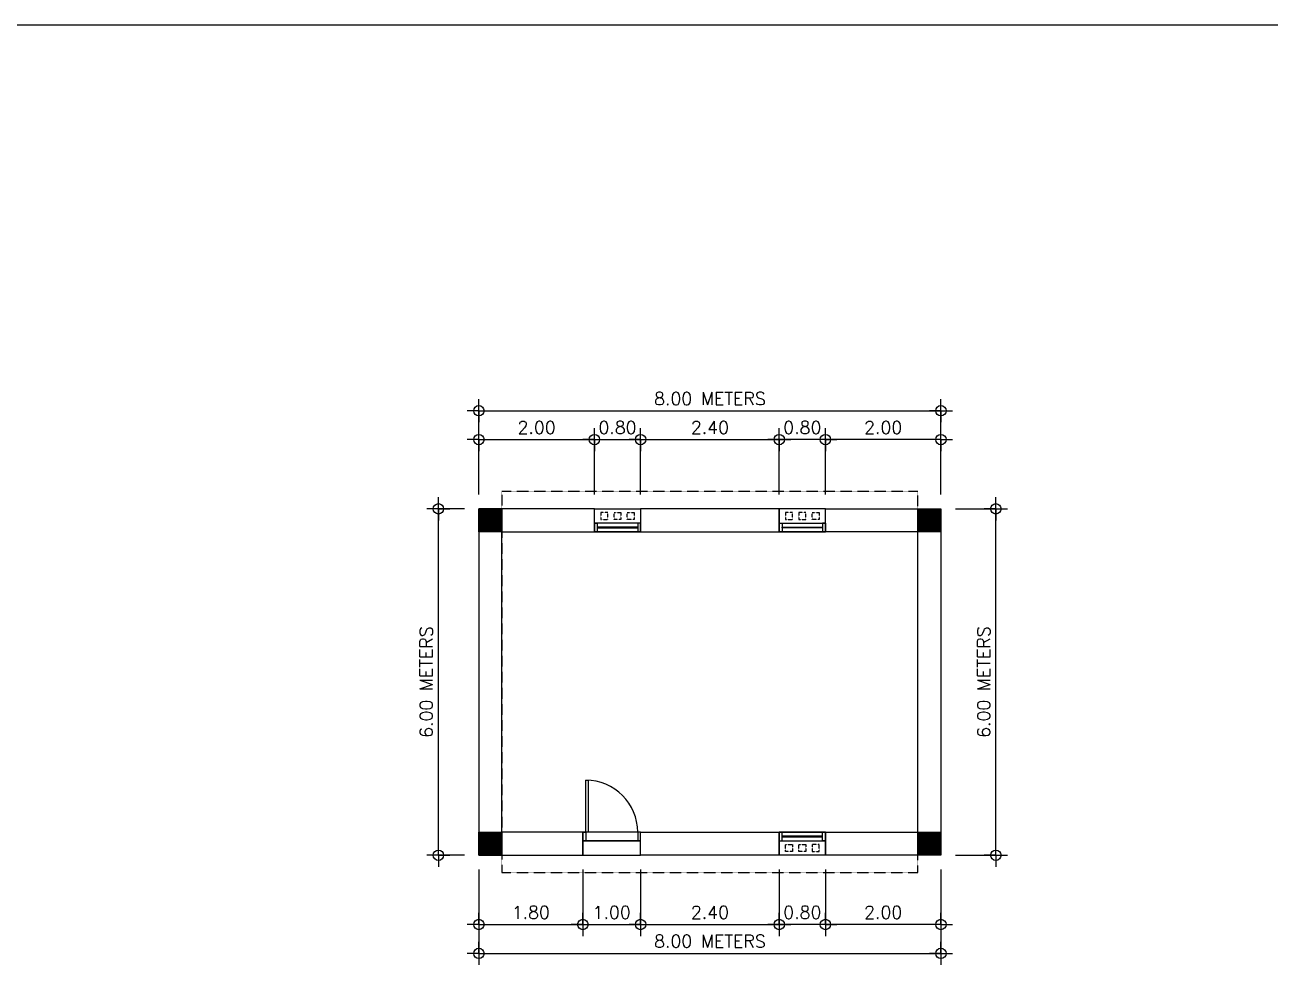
# Model space of a CAD drawing. Header units: millimetres. Extents: x -251401 to 377140, y -30451 to 275830.
# Drawn here: x 2141 to 23698, y 7819 to 24384 of the extents above; entities that cross this region are included whole.
import ezdxf

# ---------------------------------------------------------------- set-up
doc = ezdxf.new("R2010")
doc.units = ezdxf.units.MM
doc.linetypes.add('HIDDEN', pattern=[9.525, 6.35, -3.175])
for name, color, linetype in [('0-S1', 1, 'Continuous'), ('A-COLUMNS', 5, 'Continuous'), ('A-DIMENSIONS', 30, 'Continuous'), ('A-DOORS', 2, 'Continuous'), ('A-HATCH', 8, 'Continuous'), ('A-WALL', 4, 'Continuous'), ('A-WINDOWS', 2, 'Continuous')]:
    doc.layers.add(name, color=color, linetype=linetype)
doc.styles.add('LEROY', font='simplex.shx')
doc.dimstyles.new('DIM100', dxfattribs={"dimscale": 0, "dimtxt": 220, "dimasz": 180, "dimexe": 220, "dimexo": 250, "dimgap": 1, "dimtad": 1, "dimtoh": 1, "dimlfac": 0.001, "dimzin": 1, "dimdsep": 46, "dimtxsty": 'LEROY', "dimblk1": 'ORIGIN', "dimblk2": 'ORIGIN', "dimsah": 1, "dimcen": 0.18, "dimclrd": 30, "dimclre": 30, "dimclrt": 7, "dimazin": 0, "dimtfac": 1, "dimtix": 1, "dimtmove": 1, "dimatfit": 3, "dimfxl": 1, "dimtvp": 1, "dimtolj": 2, "dimtzin": 0, "dimarcsym": 0})

# ---------------------------------------------------------------- blocks, each defined once
blk = doc.blocks.new('2h5h25225h')
at = {"layer": 'A-WALL', "color": 8}
blk.add_lwpolyline([(0, 0), (800, 0), (800, -400), (0, -400)], close=True, dxfattribs=at)
at = {"layer": 'A-WALL', "color": 8, "linetype": 'HIDDEN', "ltscale": 0.1}
for points in [[(230, -335), (110, -335), (110, -215), (230, -215)], [(460, -335), (340, -335), (340, -215), (460, -215)], [(570, -335), (690, -335), (690, -215), (570, -215)]]:
    blk.add_lwpolyline(points, close=True, dxfattribs=at)
at = {"layer": 'A-WINDOWS', "color": 8}
blk.add_lwpolyline([(0, 0), (0, -150), (800, -150), (800, 0)], close=True, dxfattribs=at)
at = {"layer": 'A-WINDOWS', "color": 2}
for points in [[(0, -150), (50, -150), (50, 0), (0, 0)], [(800, -150), (750, -150), (750, 0), (800, 0)]]:
    blk.add_lwpolyline(points, close=True, dxfattribs=at)
at = {"layer": 'A-WINDOWS', "color": 1}
blk.add_lwpolyline([(50, -81), (750, -81), (750, -69), (50, -69)], close=True, dxfattribs=at)
blk = doc.blocks.new('1hhqhq4')
at = {"layer": 'A-DOORS', "color": 1}
blk.add_lwpolyline([(50, 0), (50, 900), (90, 900), (90, 0)], close=True, dxfattribs=at)
at = {"layer": 'A-DOORS', "color": 8}
blk.add_lwpolyline([(0, 0), (0, -150), (1000, -150), (1000, 0)], close=True, dxfattribs=at)
at = {"layer": 'A-DOORS'}
for points in [[(0, 0), (50, 0), (50, -150), (0, -150)], [(1000, 0), (950, 0), (950, -150), (1000, -150)]]:
    blk.add_lwpolyline(points, close=True, dxfattribs=at)
at = {"layer": 'A-DOORS', "color": 8}
blk.add_arc((50, 0), 900, 0, 90, dxfattribs=at)
blk = doc.blocks.new('USER ARROW 100')
at = {"layer": 'A-DIMENSIONS'}
for q in [(-200, 0), (200, 0)]:
    blk.add_line((0, 0), q, dxfattribs=at)
for points in [[(0, 0), (0, 200)], [(0, 0), (0, -200)]]:
    blk.add_lwpolyline(points, dxfattribs=at)
blk.add_circle((0, 0), 90, dxfattribs=at)
blk = doc.blocks.new('*D7')
at = {"layer": 'A-DIMENSIONS', "color": 30, "transparency": 16777216}
for p, q in [((10000, 16250), (10000, 17200)), ((10001, 17200), (11999, 17200)), ((12000, 16250), (12000, 17200))]:
    blk.add_line(p, q, dxfattribs=at)
at = {"layer": 'Defpoints', "color": 0, "transparency": 16777216}
for p in [(12000, 17200), (10000, 16000), (12000, 16000)]:
    blk.add_point(p, dxfattribs=at)
at = {"layer": 'A-DIMENSIONS', "color": 30, "transparency": 16777216, "rotation": 180}
blk.add_blockref('USER ARROW 100', (10000, 17200), dxfattribs=at)
at = {"layer": 'A-DIMENSIONS', "color": 30, "transparency": 16777216}
blk.add_blockref('USER ARROW 100', (12000, 17200), dxfattribs=at)
at = {"layer": 'A-DIMENSIONS', "color": 7, "transparency": 16777216, "insert": (11000, 17410), "char_height": 220, "attachment_point": 5, "style": 'LEROY'}
blk.add_mtext('\\A2;2.00', dxfattribs=at)
blk = doc.blocks.new('*D8')
at = {"layer": 'A-DIMENSIONS', "color": 30, "transparency": 16777216}
for p, q in [((10000, 16250), (10000, 17700)), ((10001, 17700), (17999, 17700)), ((18000, 16250), (18000, 17700))]:
    blk.add_line(p, q, dxfattribs=at)
at = {"layer": 'Defpoints', "color": 0, "transparency": 16777216}
for p in [(18000, 17700), (10000, 16000), (18000, 16000)]:
    blk.add_point(p, dxfattribs=at)
at = {"layer": 'A-DIMENSIONS', "color": 30, "transparency": 16777216, "rotation": 180}
blk.add_blockref('USER ARROW 100', (10000, 17700), dxfattribs=at)
at = {"layer": 'A-DIMENSIONS', "color": 30, "transparency": 16777216}
blk.add_blockref('USER ARROW 100', (18000, 17700), dxfattribs=at)
at = {"layer": 'A-DIMENSIONS', "color": 7, "transparency": 16777216, "insert": (14000, 17910), "char_height": 220, "attachment_point": 5, "style": 'LEROY'}
blk.add_mtext('\\A2;8.00 METERS', dxfattribs=at)
blk = doc.blocks.new('*D9')
at = {"layer": 'A-DIMENSIONS', "color": 30, "transparency": 16777216}
for p, q in [((11999, 17200), (11998, 17200)), ((12000, 16250), (12000, 17200)), ((12000, 17200), (12800, 17200)), ((12800, 16250), (12800, 17200)), ((12801, 17200), (12802, 17200))]:
    blk.add_line(p, q, dxfattribs=at)
at = {"layer": 'Defpoints', "color": 0, "transparency": 16777216}
for p in [(12800, 17200), (12000, 16000), (12800, 16000)]:
    blk.add_point(p, dxfattribs=at)
at = {"layer": 'A-DIMENSIONS', "color": 30, "transparency": 16777216}
blk.add_blockref('USER ARROW 100', (12000, 17200), dxfattribs=at)
at = {"layer": 'A-DIMENSIONS', "color": 30, "transparency": 16777216, "rotation": 180}
blk.add_blockref('USER ARROW 100', (12800, 17200), dxfattribs=at)
at = {"layer": 'A-DIMENSIONS', "color": 7, "transparency": 16777216, "insert": (12400, 17410), "char_height": 220, "attachment_point": 5, "style": 'LEROY'}
blk.add_mtext('\\A2;0.80', dxfattribs=at)
blk = doc.blocks.new('*D10')
at = {"layer": 'A-DIMENSIONS', "color": 30, "transparency": 16777216}
for p, q in [((12800, 16250), (12800, 17200)), ((12801, 17200), (15199, 17200)), ((15200, 16250), (15200, 17200))]:
    blk.add_line(p, q, dxfattribs=at)
at = {"layer": 'Defpoints', "color": 0, "transparency": 16777216}
for p in [(15200, 17200), (12800, 16000), (15200, 16000)]:
    blk.add_point(p, dxfattribs=at)
at = {"layer": 'A-DIMENSIONS', "color": 30, "transparency": 16777216, "rotation": 180}
blk.add_blockref('USER ARROW 100', (12800, 17200), dxfattribs=at)
at = {"layer": 'A-DIMENSIONS', "color": 30, "transparency": 16777216}
blk.add_blockref('USER ARROW 100', (15200, 17200), dxfattribs=at)
at = {"layer": 'A-DIMENSIONS', "color": 7, "transparency": 16777216, "insert": (14000, 17410), "char_height": 220, "attachment_point": 5, "style": 'LEROY'}
blk.add_mtext('\\A2;2.40', dxfattribs=at)
blk = doc.blocks.new('*D11')
at = {"layer": 'A-DIMENSIONS', "color": 30, "transparency": 16777216}
for p, q in [((16000, 16250), (16000, 17200)), ((17999, 17200), (16001, 17200)), ((18000, 16250), (18000, 17200))]:
    blk.add_line(p, q, dxfattribs=at)
at = {"layer": 'Defpoints', "color": 0, "transparency": 16777216}
for p in [(16000, 17200), (16000, 16000), (18000, 16000)]:
    blk.add_point(p, dxfattribs=at)
at = {"layer": 'A-DIMENSIONS', "color": 30, "transparency": 16777216, "rotation": 180}
blk.add_blockref('USER ARROW 100', (16000, 17200), dxfattribs=at)
at = {"layer": 'A-DIMENSIONS', "color": 30, "transparency": 16777216}
blk.add_blockref('USER ARROW 100', (18000, 17200), dxfattribs=at)
at = {"layer": 'A-DIMENSIONS', "color": 7, "transparency": 16777216, "insert": (17000, 17410), "char_height": 220, "attachment_point": 5, "style": 'LEROY'}
blk.add_mtext('\\A2;2.00', dxfattribs=at)
blk = doc.blocks.new('*D12')
at = {"layer": 'A-DIMENSIONS', "color": 30, "transparency": 16777216}
for p, q in [((15199, 17200), (15198, 17200)), ((15200, 16250), (15200, 17200)), ((16000, 17200), (15200, 17200)), ((16000, 16250), (16000, 17200)), ((16001, 17200), (16002, 17200))]:
    blk.add_line(p, q, dxfattribs=at)
at = {"layer": 'Defpoints', "color": 0, "transparency": 16777216}
for p in [(15200, 17200), (15200, 16000), (16000, 16000)]:
    blk.add_point(p, dxfattribs=at)
at = {"layer": 'A-DIMENSIONS', "color": 30, "transparency": 16777216}
blk.add_blockref('USER ARROW 100', (15200, 17200), dxfattribs=at)
at = {"layer": 'A-DIMENSIONS', "color": 30, "transparency": 16777216, "rotation": 180}
blk.add_blockref('USER ARROW 100', (16000, 17200), dxfattribs=at)
at = {"layer": 'A-DIMENSIONS', "color": 7, "transparency": 16777216, "insert": (15600, 17410), "char_height": 220, "attachment_point": 5, "style": 'LEROY'}
blk.add_mtext('\\A2;0.80', dxfattribs=at)
blk = doc.blocks.new('*D13')
at = {"layer": 'A-DIMENSIONS', "color": 30, "transparency": 16777216}
for p, q in [((10000, 9750), (10000, 8800)), ((11800, 9750), (11800, 8800)), ((10001, 8800), (11799, 8800))]:
    blk.add_line(p, q, dxfattribs=at)
at = {"layer": 'Defpoints', "color": 0, "transparency": 16777216}
for p in [(10000, 10000), (11800, 10000), (11800, 8800)]:
    blk.add_point(p, dxfattribs=at)
at = {"layer": 'A-DIMENSIONS', "color": 30, "transparency": 16777216, "rotation": 180}
blk.add_blockref('USER ARROW 100', (10000, 8800), dxfattribs=at)
at = {"layer": 'A-DIMENSIONS', "color": 30, "transparency": 16777216}
blk.add_blockref('USER ARROW 100', (11800, 8800), dxfattribs=at)
at = {"layer": 'A-DIMENSIONS', "color": 7, "transparency": 16777216, "insert": (10900, 9010), "char_height": 220, "attachment_point": 5, "style": 'LEROY'}
blk.add_mtext('\\A2;1.80', dxfattribs=at)
blk = doc.blocks.new('*D14')
at = {"layer": 'A-DIMENSIONS', "color": 30, "transparency": 16777216}
for p, q in [((10000, 9750), (10000, 8300)), ((18000, 9750), (18000, 8300)), ((10001, 8300), (17999, 8300))]:
    blk.add_line(p, q, dxfattribs=at)
at = {"layer": 'Defpoints', "color": 0, "transparency": 16777216}
for p in [(10000, 10000), (18000, 10000), (18000, 8300)]:
    blk.add_point(p, dxfattribs=at)
at = {"layer": 'A-DIMENSIONS', "color": 30, "transparency": 16777216, "rotation": 180}
blk.add_blockref('USER ARROW 100', (10000, 8300), dxfattribs=at)
at = {"layer": 'A-DIMENSIONS', "color": 30, "transparency": 16777216}
blk.add_blockref('USER ARROW 100', (18000, 8300), dxfattribs=at)
at = {"layer": 'A-DIMENSIONS', "color": 7, "transparency": 16777216, "insert": (14000, 8510), "char_height": 220, "attachment_point": 5, "style": 'LEROY'}
blk.add_mtext('\\A2;8.00 METERS', dxfattribs=at)
blk = doc.blocks.new('*D15')
at = {"layer": 'A-DIMENSIONS', "color": 30, "transparency": 16777216}
for p, q in [((11800, 9750), (11800, 8800)), ((12800, 9750), (12800, 8800)), ((11801, 8800), (12799, 8800))]:
    blk.add_line(p, q, dxfattribs=at)
at = {"layer": 'Defpoints', "color": 0, "transparency": 16777216}
for p in [(11800, 10000), (12800, 10000), (12800, 8800)]:
    blk.add_point(p, dxfattribs=at)
at = {"layer": 'A-DIMENSIONS', "color": 30, "transparency": 16777216, "rotation": 180}
blk.add_blockref('USER ARROW 100', (11800, 8800), dxfattribs=at)
at = {"layer": 'A-DIMENSIONS', "color": 30, "transparency": 16777216}
blk.add_blockref('USER ARROW 100', (12800, 8800), dxfattribs=at)
at = {"layer": 'A-DIMENSIONS', "color": 7, "transparency": 16777216, "insert": (12300, 9010), "char_height": 220, "attachment_point": 5, "style": 'LEROY'}
blk.add_mtext('\\A2;1.00', dxfattribs=at)
blk = doc.blocks.new('*D16')
at = {"layer": 'A-DIMENSIONS', "color": 30, "transparency": 16777216}
for p, q in [((12800, 9750), (12800, 8800)), ((15200, 9750), (15200, 8800)), ((12801, 8800), (15199, 8800))]:
    blk.add_line(p, q, dxfattribs=at)
at = {"layer": 'Defpoints', "color": 0, "transparency": 16777216}
for p in [(12800, 10000), (15200, 10000), (15200, 8800)]:
    blk.add_point(p, dxfattribs=at)
at = {"layer": 'A-DIMENSIONS', "color": 30, "transparency": 16777216, "rotation": 180}
blk.add_blockref('USER ARROW 100', (12800, 8800), dxfattribs=at)
at = {"layer": 'A-DIMENSIONS', "color": 30, "transparency": 16777216}
blk.add_blockref('USER ARROW 100', (15200, 8800), dxfattribs=at)
at = {"layer": 'A-DIMENSIONS', "color": 7, "transparency": 16777216, "insert": (14000, 9010), "char_height": 220, "attachment_point": 5, "style": 'LEROY'}
blk.add_mtext('\\A2;2.40', dxfattribs=at)
blk = doc.blocks.new('*D17')
at = {"layer": 'A-DIMENSIONS', "color": 30, "transparency": 16777216}
for p, q in [((16000, 9750), (16000, 8800)), ((18000, 9750), (18000, 8800)), ((17999, 8800), (16001, 8800))]:
    blk.add_line(p, q, dxfattribs=at)
at = {"layer": 'Defpoints', "color": 0, "transparency": 16777216}
for p in [(16000, 10000), (18000, 10000), (16000, 8800)]:
    blk.add_point(p, dxfattribs=at)
at = {"layer": 'A-DIMENSIONS', "color": 30, "transparency": 16777216, "rotation": 180}
blk.add_blockref('USER ARROW 100', (16000, 8800), dxfattribs=at)
at = {"layer": 'A-DIMENSIONS', "color": 30, "transparency": 16777216}
blk.add_blockref('USER ARROW 100', (18000, 8800), dxfattribs=at)
at = {"layer": 'A-DIMENSIONS', "color": 7, "transparency": 16777216, "insert": (17000, 9010), "char_height": 220, "attachment_point": 5, "style": 'LEROY'}
blk.add_mtext('\\A2;2.00', dxfattribs=at)
blk = doc.blocks.new('*D18')
at = {"layer": 'A-DIMENSIONS', "color": 30, "transparency": 16777216}
for p, q in [((15200, 9750), (15200, 8800)), ((16000, 9750), (16000, 8800)), ((15199, 8800), (15198, 8800)), ((16000, 8800), (15200, 8800)), ((16001, 8800), (16002, 8800))]:
    blk.add_line(p, q, dxfattribs=at)
at = {"layer": 'Defpoints', "color": 0, "transparency": 16777216}
for p in [(15200, 10000), (16000, 10000), (15200, 8800)]:
    blk.add_point(p, dxfattribs=at)
at = {"layer": 'A-DIMENSIONS', "color": 30, "transparency": 16777216}
blk.add_blockref('USER ARROW 100', (15200, 8800), dxfattribs=at)
at = {"layer": 'A-DIMENSIONS', "color": 30, "transparency": 16777216, "rotation": 180}
blk.add_blockref('USER ARROW 100', (16000, 8800), dxfattribs=at)
at = {"layer": 'A-DIMENSIONS', "color": 7, "transparency": 16777216, "insert": (15600, 9010), "char_height": 220, "attachment_point": 5, "style": 'LEROY'}
blk.add_mtext('\\A2;0.80', dxfattribs=at)
blk = doc.blocks.new('*D19')
at = {"layer": 'A-DIMENSIONS', "color": 30, "transparency": 16777216}
for p, q in [((9750, 16000), (9300, 16000)), ((9300, 10001), (9300, 15999)), ((9750, 10000), (9300, 10000))]:
    blk.add_line(p, q, dxfattribs=at)
at = {"layer": 'Defpoints', "color": 0, "transparency": 16777216}
for p in [(9300, 16000), (10000, 16000), (10000, 10000)]:
    blk.add_point(p, dxfattribs=at)
at = {"layer": 'A-DIMENSIONS', "color": 30, "transparency": 16777216}
for p, rotation in [((9300, 16000), 90), ((9300, 10000), 270)]:
    blk.add_blockref('USER ARROW 100', p, dxfattribs=dict(at, rotation=rotation))
at = {"layer": 'A-DIMENSIONS', "color": 7, "transparency": 16777216, "insert": (9090, 13000), "char_height": 220, "attachment_point": 5, "rotation": 90, "style": 'LEROY'}
blk.add_mtext('\\A2;6.00 METERS', dxfattribs=at)
blk = doc.blocks.new('*D20')
at = {"layer": 'A-DIMENSIONS', "color": 30, "transparency": 16777216}
for p, q in [((18250, 16000), (18950, 16000)), ((18950, 10001), (18950, 15999)), ((18250, 10000), (18950, 10000))]:
    blk.add_line(p, q, dxfattribs=at)
at = {"layer": 'Defpoints', "color": 0, "transparency": 16777216}
for p in [(18000, 16000), (18950, 16000), (18000, 10000)]:
    blk.add_point(p, dxfattribs=at)
at = {"layer": 'A-DIMENSIONS', "color": 30, "transparency": 16777216}
for p, rotation in [((18950, 16000), 90), ((18950, 10000), 270)]:
    blk.add_blockref('USER ARROW 100', p, dxfattribs=dict(at, rotation=rotation))
at = {"layer": 'A-DIMENSIONS', "color": 7, "transparency": 16777216, "insert": (18740, 13000), "char_height": 220, "attachment_point": 5, "rotation": 90, "style": 'LEROY'}
blk.add_mtext('\\A2;6.00 METERS', dxfattribs=at)

msp = doc.modelspace()

# ---------------------------------------------------------------- hatches: boundary and pattern name
at = {"layer": 'A-HATCH'}
h = msp.add_hatch(dxfattribs=at)
h.set_pattern_fill('ANSI31', color=256)
h.paths.add_polyline_path([(10400, 15600), (10000, 15600), (10000, 16000), (10400, 16000)])
h.paths.add_polyline_path([(18000, 15600), (17600, 15600), (17600, 16000), (18000, 16000)])
h.paths.add_polyline_path([(18000, 10000), (17600, 10000), (17600, 10400), (18000, 10400)])
h.paths.add_polyline_path([(10400, 10000), (10000, 10000), (10000, 10400), (10400, 10400)])

# ---------------------------------------------------------------- linework, layer by layer
at = {"layer": '0-S1', "linetype": 'HIDDEN', "ltscale": 0.3}
msp.add_lwpolyline([(10400, 16300), (10400, 9700), (17600, 9700), (17600, 16300)], close=True, dxfattribs=at)
at = {"layer": 'A-COLUMNS'}
for points in [[(10400, 15600), (10000, 15600), (10000, 16000), (10400, 16000)], [(18000, 15600), (17600, 15600), (17600, 16000), (18000, 16000)], [(10400, 10000), (10000, 10000), (10000, 10400), (10400, 10400)], [(18000, 10000), (17600, 10000), (17600, 10400), (18000, 10400)]]:
    msp.add_lwpolyline(points, close=True, dxfattribs=at)
at = {"layer": 'A-DOORS', "color": 8}
msp.add_lwpolyline([(11800, 10000), (12800, 10000), (12800, 10250), (11800, 10250)], close=True, dxfattribs=at)
at = {"layer": 'A-WALL'}
for points in [[(12000, 16000), (10000, 16000), (10000, 10000), (11800, 10000), (11800, 10400), (10400, 10400), (10400, 15600), (12000, 15600)], [(15200, 16000), (12800, 16000), (12800, 15600), (15200, 15600)], [(16000, 10000), (16000, 10400), (17600, 10400), (17600, 15600), (16000, 15600), (16000, 16000), (18000, 16000), (18000, 10000)], [(12800, 10000), (12800, 10400), (15200, 10400), (15200, 10000)]]:
    msp.add_lwpolyline(points, close=True, dxfattribs=at)
at = {"layer": 'Defpoints'}
msp.add_lwpolyline([(-19812.5, 24383.5), (79425.5, 24383.5), (79425.5, -30451), (-19812.5, -30451)], close=True, dxfattribs=at)

# ---------------------------------------------------------------- block references
at = {"layer": 'A-DOORS'}
msp.add_blockref('1hhqhq4', (11800, 10400), dxfattribs=at)
at = {"layer": 'A-WINDOWS', "rotation": 180}
msp.add_blockref('2h5h25225h', (12800, 15600), dxfattribs=at)
at = {"layer": 'A-WINDOWS', "xscale": -1, "rotation": 180}
msp.add_blockref('2h5h25225h', (15200, 15600), dxfattribs=at)
at = {"layer": 'A-WINDOWS'}
msp.add_blockref('2h5h25225h', (15200, 10400), dxfattribs=at)

# ---------------------------------------------------------------- dimensions: what is measured, and where the dimension line sits
at = {"layer": 'A-DIMENSIONS'}
for base, p1, p2, picture, middle in [((18000, 17700), (10000, 16000), (18000, 16000), '*D8', (14000, 17910)), ((18000, 8300), (10000, 10000), (18000, 10000), '*D14', (14000, 8510))]:
    dim = msp.add_linear_dim(base=base, p1=p1, p2=p2, text='<> METERS', dimstyle='DIM100', override={"dimscale": 1, "dimasz": 1, "dimexe": 0, "dimgap": 100, "dimblk1": 'USER ARROW 100', "dimblk2": 'USER ARROW 100', "dimlwd": 65535, "dimlwe": 65535}, dxfattribs=at)
    dim.commit()
    dim.dimension.update_dxf_attribs({"geometry": picture, "text_midpoint": middle})
for base, p1, p2, picture, middle in [((12000, 17200), (10000, 16000), (12000, 16000), '*D7', (11000, 17410)), ((12800, 17200), (12000, 16000), (12800, 16000), '*D9', (12400, 17410)), ((15200, 17200), (12800, 16000), (15200, 16000), '*D10', (14000, 17410)), ((11800, 8800), (10000, 10000), (11800, 10000), '*D13', (10900, 9010)), ((12800, 8800), (11800, 10000), (12800, 10000), '*D15', (12300, 9010)), ((15200, 8800), (12800, 10000), (15200, 10000), '*D16', (14000, 9010))]:
    dim = msp.add_linear_dim(base=base, p1=p1, p2=p2, dimstyle='DIM100', override={"dimscale": 1, "dimasz": 1, "dimexe": 0, "dimgap": 100, "dimblk1": 'USER ARROW 100', "dimblk2": 'USER ARROW 100', "dimlwd": 65535, "dimlwe": 65535}, dxfattribs=at)
    dim.commit()
    dim.dimension.update_dxf_attribs({"geometry": picture, "text_midpoint": middle})
for base, p1, p2, picture, middle in [((15200, 17200), (16000, 16000), (15200, 16000), '*D12', (15600, 17410)), ((16000, 17200), (18000, 16000), (16000, 16000), '*D11', (17000, 17410)), ((15200, 8800), (16000, 10000), (15200, 10000), '*D18', (15600, 9010)), ((16000, 8800), (18000, 10000), (16000, 10000), '*D17', (17000, 9010))]:
    dim = msp.add_linear_dim(base=base, p1=p1, p2=p2, angle=180, dimstyle='DIM100', override={"dimscale": 1, "dimasz": 1, "dimexe": 0, "dimgap": 100, "dimblk1": 'USER ARROW 100', "dimblk2": 'USER ARROW 100', "dimlwd": 65535, "dimlwe": 65535}, dxfattribs=at)
    dim.commit()
    dim.dimension.update_dxf_attribs({"geometry": picture, "text_midpoint": middle})
for base, p1, p2, picture, middle in [((9300, 16000), (10000, 10000), (10000, 16000), '*D19', (9090, 13000)), ((18950, 16000), (18000, 10000), (18000, 16000), '*D20', (18740, 13000))]:
    dim = msp.add_linear_dim(base=base, p1=p1, p2=p2, angle=90, text='<> METERS', dimstyle='DIM100', override={"dimscale": 1, "dimasz": 1, "dimexe": 0, "dimgap": 100, "dimblk1": 'USER ARROW 100', "dimblk2": 'USER ARROW 100', "dimlwd": 65535, "dimlwe": 65535}, dxfattribs=at)
    dim.commit()
    dim.dimension.update_dxf_attribs({"geometry": picture, "text_midpoint": middle})

doc.saveas('drawing.dxf')
